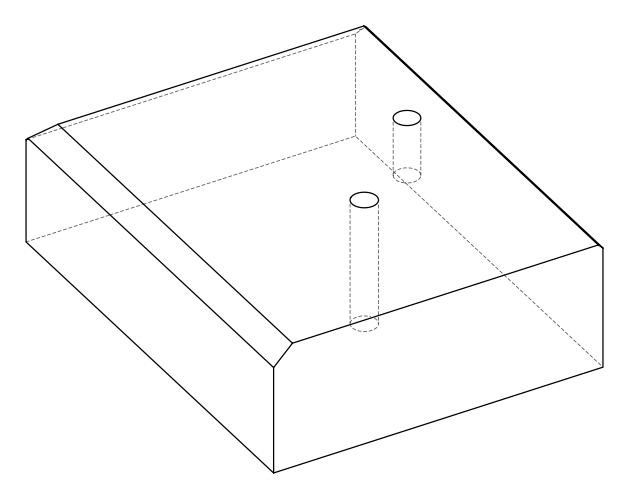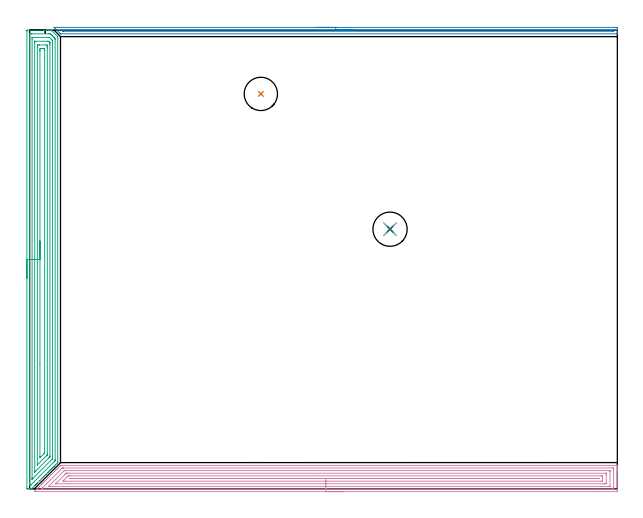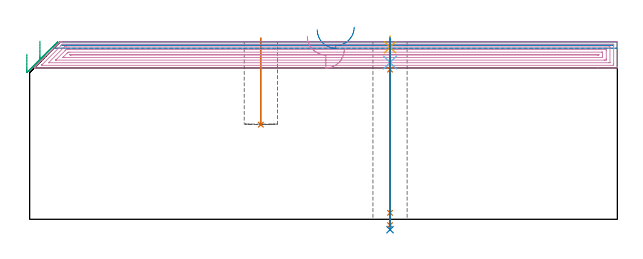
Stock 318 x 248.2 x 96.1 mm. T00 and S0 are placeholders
(PLAN: 8 operations, 5 tool changes, 33.1 min)
(1 INDEXABLE_INSERT_DRILL_BLIND_HOLE_FROM_SOLID | STEP1POCKET | NXT0302_007 | 0.19 min | 11360 mm3)
(2 AREA_MILL | FG_CHAMFER_SURFACE | UGT0205_001 | 5 min | 1884 mm3)
(3 AREA_MILL_1 | FG_CHAMFER_SURFACE_1 | UGT0205_001 | 11.95 min | 34578 mm3)
(4 AREA_MILL_2 | FG_CHAMFER_SURFACE_2 | UGT0205_001 | 14.97 min | 30858 mm3)
(5 SPOT_DRILL | STEP1HOLE | NXT0321_9005460120000 | 0.05 min | 175 mm3)
(6 DRILL_BLIND_HOLE_INTO_CENTER | STEP1HOLE | NXT0301_046 | 0.05 min | 367 mm3)
(7 GUN_DRILL_THROUGH_HOLE | STEP1HOLE | UGT0307_003 | 0.48 min | 3274 mm3)
(8 SPADE_DRILL_TO_ENLARGE_THROUGH_HOLE | STEP1HOLE | UGT0306_009 | 0.42 min | 21985 mm3)
(TOOL NXT0302_007 | Index. Insert Drill 18mm [880-D1800L25-05] | D18 PA176 FL90 Z2)
(TOOL UGT0205_001 | Chamfer Mill 20 x 3 x 45 deg. | D20 FL50 Z2)
(TOOL NXT0321_9005460120000 | NC Spot Drill, 142deg, 12mm, Carbide, Uncoated | D12 PA142 FL30 Z2)
(TOOL NXT0301_046 | Carbide Drill 7.5mm [860.1-0750-038A1-MM 2214] | D7.5 PA140 FL53 Z2)
(TOOL UGT0307_003 | Gun Drill 7 mm | D7 PA130 FL24 Z1)
(TOOL UGT0306_009 | Spade Drill 18.5mm | D18.5 PA132 FL10 Z2)
(OP 1 INDEXABLE_INSERT_DRILL_BLIND_HOLE_FROM_SOLID)
G17 G21 G94 G90
T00 M6
G54
G17 G0 G90 X125.1 Y213.7 S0 M3
G43 Z106.1 H1
G94 G81 G98 Z51.2 F250. R98.1
G80
M5
M2
(OP 2 AREA_MILL)
G17 G21 G94 G90
T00 M6
G54
G17 G0 G90 X155.6 Y249.7 S1061 M3
G43 Z106.1 H0
Z102.6
G94 G1 X155.638 Z101.728 F250.
X155.752 Z100.864
X155.941 Z100.012
X156.203 Z99.18
X156.537 Z98.374
X156.94 Z97.6
X157.408 Z96.864
X157.939 Z96.172
X158.529 Z95.529
X159.172 Z94.94
X159.864 Z94.408
X160.6 Z93.94
X161.374 Z93.537
X162.18 Z93.203
X163.012 Z92.941
X163.863 Z92.752
X164.728 Z92.638
X165.6 Z92.6
X317.389 Y249.699 Z92.601
X317.82 Y249.695
X317.99 Y249.69 Z92.604
X318. Y249.27 Z93.024
Y248.715 Z93.582
Y248.39 Z93.906
Y247.835 Z94.461
Y247.51 Z94.785
Y246.517 Z95.782
X317.99 Y246.206 Z96.093
X317.835 Y246.2 Z96.1
X16.936
X16.705 Y246.204 Z96.089
X16.583 Y246.317 Z95.98
X16.49 Y246.41 Z95.89
X13.545 Y249.355 Z92.945
X13.365 Y249.537 Z92.762
X13.219 Y249.693 Z92.606
X13.365 Y249.7 Z92.6
X165.6
Y248.286 Z94.014
X315.709 Y248.285 Z94.015
X315.966 Y248.28 Z94.02
X315.99 Y248.279 Z94.021
X315.994 Y248.259 Z94.041
X315.998 Y248.228 Z94.072
X315.999 Y248.198 Z94.102
X316. Y247.999 Z94.301
X315.998 Y247.754 Z94.546
X315.995 Y247.689 Z94.611
X315.99 Y247.639 Z94.661
X315.979 Y247.621 Z94.679
X315.497 Y247.614 Z94.686
X18.125 Y247.615 Z94.685
X17.759 Y247.621 Z94.679
X17.383 Y247.973 Z94.327
X17.157 Y248.194 Z94.106
X17.121 Y248.231 Z94.069
X17.085 Y248.271 Z94.029
X17.08 Y248.281 Z94.019
X17.081 Y248.282 Z94.018
X17.113 Y248.284 Z94.016
X17.383 Y248.286 Z94.014
X17.488
X165.6
X166.471 Z94.052
X167.336 Z94.166
X168.188 Z94.355
X169.02 Z94.617
X169.826 Z94.951
X170.6 Z95.354
X171.336 Z95.823
X172.028 Z96.354
X172.671 Z96.943
X173.26 Z97.586
X173.791 Z98.278
X174.26 Z99.014
X174.663 Z99.788
X174.997 Z100.594
X175.259 Z101.426
X175.448 Z102.278
X175.562 Z103.143
X175.6 Z104.014
G0 Z106.1
M5
M2
(OP 3 AREA_MILL_1)
G17 G21 G94 G90
T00 M6
G54
G17 G0 G90 X-1.5 Y114.1 S1061 M3
G43 Z106.1 H0
Z89.4
G94 G1 Y114.138 Z88.528 F250.
Y114.252 Z87.663
Y114.441 Z86.812
Y114.703 Z85.98
Y115.037 Z85.174
Y115.44 Z84.4
Y115.908 Z83.664
Y116.44 Z82.972
Y117.029 Z82.329
Y117.672 Z81.74
Y118.364 Z81.208
Y119.1 Z80.74
Y119.874 Z80.337
Y120.68 Z80.003
Y121.512 Z79.741
Y122.363 Z79.552
Y123.228 Z79.438
Y124.1 Z79.4
Y247.605
X-1.495 Y248.065 Z79.403
X-1.492 Y248.19 Z79.406
X-1.362 Y248.2 Z79.535
X7.73 Z88.625
X8.315 Z89.212
X8.61 Z89.507
X10.37 Z91.265
X11.247 Z92.147
X11.69 Z92.59
X11.7 Z92.599
X11.701 Y248.199 Z92.6
X11.725 Y248.176 Z92.624
X12.13 Y247.772 Z93.027
X14.996 Y244.904 Z95.895
X15.196 Y244.695 Z96.089
X15.2 Y244.038 Z96.1
Y14.863
X15.196 Y14.205 Z96.089
X14.995 Y13.995 Z95.895
X14.081 Y13.08 Z94.978
X13.524 Y12.523 Z94.423
X13.303 Y12.302 Z94.2
X13.189 Y12.188 Z94.086
X12.666 Y11.666 Z93.566
X12.423 Y11.421 Z93.319
X12.297 Y11.296 Z93.195
X11.809 Y10.809 Z92.709
X11.543 Y10.541 Z92.439
X10.965 Y9.965 Z91.865
X10.663 Y9.661 Z91.559
X10.067 Y9.067 Z90.967
X9.783 Y8.781 Z90.678
X9.107 Y8.107 Z90.007
X8.731 Y7.729 Z89.627
X8.178 Y7.178 Z89.078
X7.839 Y6.837 Z88.735
X7.249 Y6.249 Z88.149
X6.557 Y5.556 Z87.456
X5.609 Y4.608 Z86.507
X4.271 Y3.271 Z85.17
X4.21 Y3.209 Z85.107
X4.151 Y3.15 Z85.05
X3.974 Y2.973 Z84.873
X3.917 Y2.915 Z84.814
X3.861 Y2.861 Z84.76
X3.676 Y2.676 Z84.575
X3.623 Y2.622 Z84.52
X3.572 Y2.571 Z84.471
X3.379 Y2.379 Z84.278
X3.33 Y2.329 Z84.227
X3.282 Y2.282 Z84.181
X3.082 Y2.082 Z83.981
X3.037 Y2.036 Z83.934
X2.993 Y1.992 Z83.892
X2.785 Y1.784 Z83.684
X1.298 Y0.298 Z82.198
X1.001 Y0. Z81.899
X0.91 Z81.81
X0.69 Z81.59
X-0.19 Z80.71
X-0.48 Z80.42
X-1.07 Z79.826
X-1.364 Z79.533
X-1.491 Y0.002 Z79.405
X-1.496 Y0.149 Z79.404
X-1.5 Y0.368 Z79.4
Y124.1
X-0.086 Z80.814
X-0.085 Y246.018 Z80.815
X-0.084 Y246.116 Z80.816
X-0.082 Y246.164 Z80.818
X-0.08 Y246.182 Z80.82
X-0.056 Y246.19 Z80.844
X0.319 Y246.198 Z81.219
X0.69 Y246.199 Z81.59
X1.197 Y246.2 Z82.097
X10.37 Y246.199 Z91.27
X10.879 Y246.197 Z91.779
X11.25 Y246.19 Z92.15
X11.626 Y245.821 Z92.526
X12.13 Y245.32 Z93.03
X12.521 Y244.929 Z93.421
X13.01 Y244.438 Z93.91
X13.403 Y244.038 Z94.303
X13.779 Y243.639 Z94.679
X13.784 Y243.253 Z94.684
X13.785 Y243.146 Z94.685
Y15.755
X13.781 Y15.362 Z94.681
X13.779 Y15.266 Z94.679
X13.767 Y15.229 Z94.667
X13.743 Y15.201 Z94.643
X13.651 Y15.105 Z94.551
X13.413 Y14.863 Z94.313
X13.21 Y14.66 Z94.11
X0.808 Y2.259 Z81.708
X0.69 Y2.145 Z81.59
X0.581 Y2.043 Z81.481
X0.535 Y2.01 Z81.435
X0.477 Y2.008 Z81.377
X0.18 Y2.004 Z81.08
X0. Y2.01 Z80.9
X-0.079 Y2.03 Z80.821
X-0.084 Y2.272 Z80.816
X-0.085 Y2.379 Z80.815
X-0.086 Y3.165 Z80.814
Y124.1
X1.328 Z82.228
X1.329 Y243.391 Z82.229
X1.331 Y244.038 Z82.231
X1.334 Y244.159 Z82.234
X1.335 Y244.183 Z82.235
X1.358 Y244.19 Z82.258
X1.413 Y244.197 Z82.313
X1.57 Y244.199 Z82.47
X10.21 Z91.11
X10.37 Y244.197 Z91.27
X10.53 Y244.191 Z91.43
X10.811 Y244.178 Z91.711
X10.959 Y244.038 Z91.859
X11.25 Y243.75 Z92.15
X11.855 Y243.146 Z92.755
X12.13 Y242.868 Z93.03
X12.28 Y242.713 Z93.18
X12.352 Y242.636 Z93.252
X12.364 Y242.499 Z93.264
X12.368 Y242.254 Z93.268
X12.37 Y242.01 Z93.27
X12.372 Y238.112 Z93.272
X12.371 Y17.293 Z93.271
X12.37 Y16.646 Z93.27
X12.368 Y16.405 Z93.268
X12.364 Y16.321 Z93.264
X12.359 Y16.27 Z93.259
X12.33 Y16.239 Z93.23
X12.13 Y16.031 Z93.03
X11.993 Y15.893 Z92.893
X11.856 Y15.755 Z92.756
X1.807 Y5.706 Z82.707
X1.57 Y5.471 Z82.47
X1.36 Y5.267 Z82.26
X1.345 Y5.256 Z82.245
X1.334 Y5.254 Z82.234
X1.331 Y5.264 Z82.231
X1.33 Y5.275 Z82.23
X1.329 Y5.299 Z82.229
X1.328 Y5.946 Z82.228
Y124.1
X2.743 Z83.643
Y241.363
X2.745 Y241.956 Z83.645
X2.748 Y242.156 Z83.648
X2.749 Y242.184 Z83.649
X2.764 Y242.19 Z83.664
X2.814 Y242.194 Z83.714
X2.917 Y242.198 Z83.817
X3.33 Y242.2 Z84.23
X9.544 Y242.199 Z90.444
X10.37 Y242.172 Z91.27
X10.776 Y241.773 Z91.676
X10.878 Y241.67 Z91.778
X10.928 Y241.616 Z91.828
X10.949 Y241.59 Z91.849
X10.951 Y241.56 Z91.851
X10.954 Y241.363 Z91.854
X10.957 Y240.768 Z91.857
Y240.471
Y17.835
X10.955 Y17.538 Z91.855
X10.953 Y17.39 Z91.853
X10.95 Y17.32 Z91.85
X10.909 Y17.27 Z91.809
X10.773 Y17.129 Z91.673
X10.37 Y16.719 Z91.27
X10.334 Y16.683 Z91.234
X3.016 Y9.365 Z83.916
X2.804 Y9.154 Z83.704
X2.783 Y9.136 Z83.683
X2.757 Y9.118 Z83.657
X2.749 Y9.115 Z83.649
X2.748 Y9.132 Z83.648
X2.744 Y9.214 Z83.644
X2.743 Y9.513 Z83.643
Y9.695
Y124.1
X4.157 Z85.057
Y238.741
X4.16 Y239.579 Z85.06
X4.162 Y239.628 Z85.062
X4.21 Y240.19 Z85.11
X4.481 Y240.196 Z85.381
X5.09 Y240.199 Z85.99
X5.357 Y240.2 Z86.257
X8.879 Y240.198 Z89.779
X9.49 Y240.19 Z90.39
X9.538 Y239.579 Z90.438
X9.54 Y239.528 Z90.44
X9.543 Y238.687 Z90.443
Y238.633
Y19.268
X9.539 Y18.43 Z90.439
X9.537 Y18.382 Z90.437
X9.53 Y18.341 Z90.43
X9.49 Y18.296 Z90.39
X9.116 Y17.917 Z90.016
X8.74 Y17.538 Z89.64
X4.245 Y13.044 Z85.145
X4.21 Y13.011 Z85.11
X4.173 Y12.982 Z85.073
X4.163 Y12.976 Z85.063
X4.161 Y12.991 Z85.061
X4.158 Y13.026 Z85.058
X4.157 Y13.08 Z85.057
Y13.134
Y124.1
X5.571 Z86.471
Y236.904
X5.572 Y237.307 Z86.472
X5.575 Y237.796 Z86.475
X5.578 Y238.193 Z86.478
X5.97 Y238.196 Z86.87
X6.452 Y238.199 Z87.352
X6.85 Y238.2 Z87.75
X7.332 Y238.199 Z88.232
X7.73 Y238.195 Z88.63
X8.122 Y238.19 Z89.022
X8.125 Y237.796 Z89.025
X8.128 Y237.392 Z89.028
X8.129 Y233.12 Z89.029
X8.128 Y19.81 Z89.028
X8.127 Y19.565 Z89.027
X8.124 Y19.444 Z89.024
X8.122 Y19.388 Z89.022
X8.066 Y19.322 Z88.966
X7.9 Y19.15 Z88.8
X7.73 Y18.978 Z88.63
X7.458 Y18.706 Z88.358
X5.97 Y17.219 Z86.87
X5.682 Y16.938 Z86.582
X5.588 Y16.847 Z86.488
X5.578 Y16.956 Z86.478
X5.575 Y17.047 Z86.475
X5.572 Y17.538 Z86.472
X5.571 Y67.963 Z86.471
Y124.1
Y124.972 Z86.509
Y125.836 Z86.623
Y126.688 Z86.812
Y127.52 Z87.074
Y128.326 Z87.408
Y129.1 Z87.811
Y129.836 Z88.28
Y130.528 Z88.811
Y131.171 Z89.4
Y131.76 Z90.043
Y132.291 Z90.735
Y132.76 Z91.471
Y133.163 Z92.245
Y133.497 Z93.051
Y133.759 Z93.883
Y133.948 Z94.735
Y134.062 Z95.599
Y134.1 Z96.471
G0 Z106.1
M5
M2
(OP 4 AREA_MILL_2)
G17 G21 G94 G90
T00 M6
G54
G17 G0 G90 X170.25 Y-1.5 S1061 M3
G43 Z106.1 H0
Z91.9
G94 G1 X170.212 Z91.028 F250.
X170.098 Z90.164
X169.909 Z89.312
X169.647 Z88.48
X169.313 Z87.674
X168.91 Z86.9
X168.441 Z86.164
X167.91 Z85.472
X167.321 Z84.829
X166.678 Z84.24
X165.986 Z83.708
X165.25 Z83.24
X164.476 Z82.837
X163.67 Z82.503
X162.838 Z82.241
X161.986 Z82.052
X161.121 Z81.938
X160.25 Z81.9
X2.647
X2.515 Y-1.496 Z81.902
X2.541 Y-1.466 Z81.933
X2.664 Y-1.336 Z82.063
X3.11 Y-0.887 Z82.509
X3.268 Y-0.73 Z82.665
X3.557 Y-0.443 Z82.957
X4.151 Y0.154 Z83.549
X4.443 Y0.444 Z83.844
X5.034 Y1.037 Z84.433
X5.379 Y1.38 Z84.78
X5.918 Y1.92 Z85.316
X6.508 Y2.509 Z85.908
X6.682 Y2.683 Z86.081
X6.801 Y2.803 Z86.2
X7.391 Y3.392 Z86.792
X7.575 Y3.576 Z86.974
X7.685 Y3.686 Z87.083
X8.275 Y4.275 Z87.675
X8.467 Y4.469 Z87.867
X8.568 Y4.57 Z87.967
X9.158 Y5.158 Z88.558
X9.807 Y5.807 Z89.206
X10.7 Y6.7 Z90.099
X11.592 Y7.593 Z90.992
X12.485 Y8.486 Z91.885
X13.378 Y9.378 Z92.778
X14.162 Y10.163 Z93.561
X14.271 Y10.273 Z93.669
X14.609 Y10.609 Z94.009
X14.819 Y10.819 Z94.218
X15.045 Y11.046 Z94.445
X15.164 Y11.166 Z94.562
X15.34 Y11.341 Z94.739
X16.057 Y12.058 Z95.456
X16.221 Y12.224 Z95.619
X16.386 Y12.387 Z95.785
X16.503 Y12.504 Z95.902
X16.665 Y12.666 Z96.061
X16.694 Y12.693 Z96.085
X16.711 Y12.703 Z96.094
X17.396 Y12.7 Z96.1
X317.836
X317.991 Y12.697 Z96.088
X317.993 Y12.688 Z96.079
X318. Y12.349 Z95.749
Y11.991 Z95.391
Y11.341 Z94.736
Y10.132 Z93.529
Y9.574 Z92.969
Y-1.024 Z82.373
X317.997 Y-1.306 Z82.092
X317.99 Y-1.492 Z81.906
X317.802 Y-1.499 Z81.899
X307.568 Y-1.5 Z81.9
X160.25
Y-0.086 Z83.314
X6.682 Y-0.085 Z83.315
X6.625
X6.398 Y-0.079 Z83.321
X6.413 Y-0.048 Z83.352
X6.497 Y0.042 Z83.442
X6.586 Y0.135 Z83.535
X6.682 Y0.232 Z83.632
X6.938 Y0.489 Z83.889
X17.595 Y11.144 Z94.544
X17.696 Y11.242 Z94.642
X17.728 Y11.269 Z94.669
X17.744 Y11.279 Z94.679
X17.766 Y11.281 Z94.681
X17.87 Y11.284 Z94.684
X18.289 Y11.286 Z94.686
X18.344
X315.603 Y11.285 Z94.685
X315.66
X315.986 Y11.279 Z94.679
X315.991 Y11.174 Z94.574
X315.998 Y10.951 Z94.351
X315.999 Y10.458 Z93.858
X316. Y10.065 Z93.465
Y0.742 Z84.142
X315.998 Y0.352 Z83.752
X315.99 Y-0.042 Z83.358
X315.986 Y-0.08 Z83.32
X315.969 Y-0.081 Z83.319
X315.917 Y-0.084 Z83.316
X315.813 Y-0.085 Z83.315
X315.603 Y-0.086 Z83.314
X160.25
Y1.328 Z84.728
X10.553 Y1.329 Z84.729
X10.273 Y1.332 Z84.732
X10.253 Y1.335 Z84.735
X10.247 Y1.338 Z84.738
X10.248 Y1.343 Z84.743
X10.253 Y1.353 Z84.753
X18.382 Y9.482 Z92.882
X18.476 Y9.574 Z92.974
X18.716 Y9.804 Z93.204
X18.786 Y9.865 Z93.265
X18.885 Y9.867 Z93.267
X19.181 Y9.87 Z93.27
X19.774 Y9.871 Z93.271
X20.074
X313.518
X313.818 Y9.869 Z93.269
X313.918 Y9.867 Z93.267
X313.988 Y9.865 Z93.265
X313.993 Y9.754 Z93.154
X313.997 Y9.574 Z92.974
X313.999 Y9.395 Z92.795
Y1.447 Z84.847
X313.995 Y1.386 Z84.786
X313.99 Y1.342 Z84.742
X313.966 Y1.335 Z84.735
X313.818 Y1.333 Z84.733
X313.225 Y1.329 Z84.729
X160.25 Y1.328 Z84.728
Y2.743 Z86.143
X14.481
X14.219 Y2.745 Z86.145
X14.138 Y2.748 Z86.148
X14.114 Y2.749 Z86.149
X14.116 Y2.756 Z86.156
X14.145 Y2.79 Z86.19
X14.221 Y2.871 Z86.271
X19.169 Y7.82 Z91.22
X19.615 Y8.263 Z91.663
X19.772 Y8.414 Z91.814
X19.799 Y8.439 Z91.839
X19.831 Y8.45 Z91.85
X19.911 Y8.453 Z91.853
X20.074 Y8.456 Z91.856
X20.311 Y8.457 Z91.857
X20.967
X311.884
X311.934 Y8.456 Z91.856
X311.969 Y8.453 Z91.853
X311.984 Y8.451 Z91.851
X311.99 Y8.439 Z91.839
X311.994 Y8.24 Z91.64
X312. Y7.84 Z91.24
Y3.392 Z86.792
X311.994 Y2.966 Z86.366
X311.99 Y2.76 Z86.16
X311.789 Y2.749 Z86.149
X311.139 Y2.744 Z86.144
X310.902 Y2.743 Z86.143
X160.25
Y4.157 Z87.557
X19.181
X18.407 Y4.158 Z87.558
X18.289 Y4.16 Z87.56
X18.17 Y4.164 Z87.564
X17.985 Y4.175 Z87.575
X18.078 Y4.275 Z87.675
X18.181 Y4.382 Z87.782
X18.289 Y4.491 Z87.891
X20.074 Y6.276 Z89.676
X20.402 Y6.601 Z90.001
X20.734 Y6.925 Z90.325
X20.854 Y7.037 Z90.437
X21.86 Y7.043 Z90.443
X309.473
X309.712 Y7.041 Z90.441
X309.872 Y7.039 Z90.439
X309.99 Y7.036 Z90.436
X309.992 Y7.015 Z90.415
X309.995 Y6.925 Z90.325
X310. Y6.286 Z89.686
Y6.042 Z89.442
Y5.158 Z88.558
X309.999 Y4.52 Z87.92
X309.994 Y4.275 Z87.675
X309.99 Y4.196 Z87.596
X309.983 Y4.164 Z87.564
X309.473 Y4.157 Z87.557
X160.25
Y5.571 Z88.971
X22.753
X22.334 Y5.573 Z88.973
X21.903 Y5.577 Z88.977
X21.86 Y5.578 Z88.978
X21.857 Y5.598 Z88.998
X21.86 Y5.606 Z89.006
X21.89 Y5.622 Z89.022
X21.912 Y5.625 Z89.025
X21.963 Y5.627 Z89.027
X22.067 Y5.628 Z89.028
X22.277 Y5.629 Z89.029
X307.568
X307.988 Y5.626 Z89.026
X307.992 Y5.623 Z89.023
X307.996 Y5.618 Z89.018
X307.986 Y5.578 Z88.978
X307.945 Y5.577 Z88.977
X307.568 Y5.573 Z88.973
X307.151 Y5.571 Z88.971
X307.092
X160.25
X159.378 Z89.009
X158.513 Z89.123
X157.662 Z89.312
X156.83 Z89.574
X156.024 Z89.908
X155.25 Z90.311
X154.514 Z90.78
X153.822 Z91.311
X153.179 Z91.9
X152.589 Z92.543
X152.058 Z93.235
X151.59 Z93.971
X151.187 Z94.745
X150.853 Z95.551
X150.591 Z96.383
X150.402 Z97.235
X150.288 Z98.099
X150.25 Z98.971
G0 Z106.1
M5
M2
(OP 5 SPOT_DRILL)
G17 G21 G94 G90
T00 M6
G54
G17 G0 G90 X195. Y140.5 S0 M3
G43 Z106.1 H0
G94 G81 G98 Z93.1 F250. R99.1
G80
M5
M2
(OP 6 DRILL_BLIND_HOLE_INTO_CENTER)
G17 G21 G94 G90
T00 M6
G54
G17 G0 G90 X195. Y140.5 S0 M3
G43 Z106.1 H1
G94 G81 G98 Z84.85 F250. R98.1
G80
M5
M2
(OP 7 GUN_DRILL_THROUGH_HOLE)
G17 G21 G94 G90
T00 M6
G54
G17 G0 G90 X195. Y140.5 M8
G43 Z106.1 H0
Z95.889
S716 M3
G94 G1 Z80.992 F125. M26
G4 X.084
Z3.5 F250.
G4 X.084
Z-3.132 F125.
G4 X.084
M5
M9
G0 Z95.889
Z106.1
M2
(OP 8 SPADE_DRILL_TO_ENLARGE_THROUGH_HOLE)
G17 G21 G94 G90
T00 M6
G54
G17 G0 G90 X195. Y140.5 S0 M3
G43 Z106.1 H0
G94 G73 G98 Z-5.618 F250. Q16.953 R98.1
G80
M5
M2
